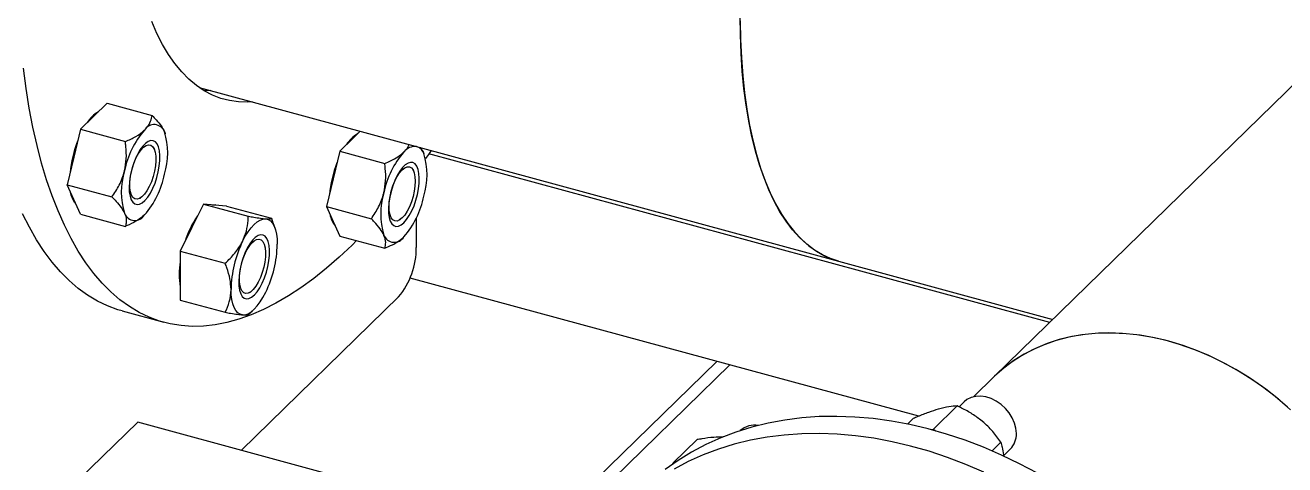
# Model space of a CAD drawing. Header units: inches. Extents: x 0.9 to 37.1, y -8.4 to 11.7.
# Drawn here: x 35.7088 to 35.8826, y 1.5797 to 1.6404 of the extents above; entities that cross this region are included whole.
import ezdxf

# ---------------------------------------------------------------- set-up
doc = ezdxf.new("R2010")
doc.units = ezdxf.units.IN
doc.header["$MEASUREMENT"] = 0

msp = doc.modelspace()

# ---------------------------------------------------------------- linework, layer by layer
at = {"color": 7, "linetype": 'Continuous', "lineweight": 25}
for p, q in [((35.89091938536848, 1.639124683121417), (35.84250996223538, 1.591875602084041)), ((35.73283524597241, 1.631782740881574), (35.82103169272708, 1.607812836474911)), ((35.72012405240148, 1.629605758938445), (35.71828283322722, 1.627808672579184)), ((35.72012405240148, 1.629605758938445), (35.72631958559761, 1.627921945769957)), ((35.71828283322722, 1.627808672579184), (35.71644161405295, 1.626011586219923)), ((35.71644161405295, 1.626011586219923), (35.71552100446583, 1.622184388096227)), ((35.71644161405295, 1.626011586219923), (35.72263714724908, 1.624327773051434)), ((35.7281654130637, 1.625372277652748), (35.72815786715825, 1.625394107166396)), ((35.75504855983644, 1.625745638147072), (35.75406872419035, 1.624789288518241)), ((35.72660949094171, 1.623294894352608), (35.72654974248932, 1.623427197835111)), ((35.75406872419035, 1.624789288518241), (35.75222750501609, 1.62299220215898)), ((35.71552100446583, 1.622184388096227), (35.7146003948787, 1.618357189972531)), ((35.75222750501609, 1.62299220215898), (35.75130689542897, 1.619165004035283)), ((35.75222750501609, 1.62299220215898), (35.75842303821222, 1.62130838899049)), ((35.850175500426, 1.599357402356016), (35.7645110743662, 1.622639157792456)), ((35.76239538190485, 1.620275510291664), (35.76233563345245, 1.620407813774167)), ((35.7146003948787, 1.618357189972531), (35.72079592807482, 1.616673376804042)), ((35.71552100446583, 1.616327078208096), (35.7146003948787, 1.618357189972531)), ((35.75130689542897, 1.619165004035283), (35.75038628584183, 1.615337805911587)), ((35.71644161405295, 1.614296966443661), (35.71552100446583, 1.616327078208096)), ((35.72466547340148, 1.616494093912067), (35.72478397050035, 1.616577954073077)), ((35.7334077304096, 1.61569765903835), (35.73181318783075, 1.612450476878115)), ((35.7334077304096, 1.61569765903835), (35.73960326360572, 1.614013845869861)), ((35.73500227298844, 1.615563121757944), (35.7334077304096, 1.61569765903835)), ((35.73659681556729, 1.615428584477539), (35.73500227298844, 1.615563121757944)), ((35.73510334215539, 1.615554594189578), (35.73505247286575, 1.615568419372504)), ((35.73659681556729, 1.615428584477539), (35.74279234876341, 1.61374477130905)), ((35.75038628584183, 1.615337805911587), (35.75658181903796, 1.613653992743098)), ((35.75038628584183, 1.615337805911587), (35.75130689542897, 1.613307694147152)), ((35.71644161405295, 1.614296966443661), (35.72263714724908, 1.612613153275172)), ((35.74279234876341, 1.61374477130905), (35.74300654570735, 1.613086009881075)), ((35.74329031024608, 1.612355135118765), (35.74303446272407, 1.613095275186448)), ((35.75130689542897, 1.613307694147152), (35.75222750501609, 1.611277582382717)), ((35.76045136436461, 1.613474709851123), (35.76056986146349, 1.613558570012133)), ((35.76277553213492, 1.613743656425064), (35.76277553213492, 1.609717601909273)), ((35.73181318783075, 1.612450476878115), (35.73021864525191, 1.609203294717881)), ((35.75222750501609, 1.611277582382717), (35.75842303821222, 1.609593769214228)), ((35.74173438812409, 1.610277751818625), (35.74167463967169, 1.610410055301128)), ((35.76084842663427, 1.610969312045512), (35.76086023315546, 1.61097940361465)), ((35.73021864525191, 1.609203294717881), (35.73641417844804, 1.607519481549392)), ((35.73021864525191, 1.609203294717881), (35.73021864525191, 1.605821575277241)), ((35.82103169272708, 1.607812836474911), (35.85060406887232, 1.599775698298005)), ((35.73021864525191, 1.605821575277241), (35.73021864525191, 1.602439855836601)), ((35.83210173572353, 1.586411812230255), (35.76192116874571, 1.605485386547178)), ((35.73021864525191, 1.602439855836601), (35.73641417844804, 1.600756042668112)), ((35.73864976421277, 1.581705699783159), (35.76034482698424, 1.602880746141011)), ((35.73979037058386, 1.603476951378084), (35.73990886768273, 1.603560811539094)), ((35.72221006443106, 1.600937563257304), (35.72796799491073, 1.599372681130455)), ((35.73957737216813, 1.600450107035521), (35.7401992393747, 1.600981645141611)), ((35.7801068636664, 1.57043854846985), (35.80423263158855, 1.593986037571474)), ((35.7818957641332, 1.569952363654476), (35.80602153205535, 1.5934998527561)), ((35.84250996223538, 1.591875602084041), (35.83965973784768, 1.58909369570397)), ((35.83411743016165, 1.584643140487222), (35.83738672858931, 1.587834075977595)), ((35.83836100162238, 1.588389768564178), (35.83765912322434, 1.587704713730613)), ((35.72433856047842, 1.585595178306155), (35.7146157398757, 1.576105407331066)), ((35.78698772745097, 1.568568477132281), (35.72433856047842, 1.585595178306155)), ((35.83055977754672, 1.585330207842168), (35.83134320475785, 1.586094856817296)), ((35.83382376619161, 1.584558629195858), (35.83411743016165, 1.584643140487222)), ((35.83411743016165, 1.584643140487222), (35.83441267590389, 1.584397691057046)), ((35.79823972878941, 1.579990800711734), (35.80150902721707, 1.583181736202107)), ((35.84222307925711, 1.581631618241273), (35.84343025242077, 1.582809856256616)), ((35.84379556497605, 1.580957646761872), (35.84472733900591, 1.581867086779874)), ((35.79819585403337, 1.579844027379338), (35.79823972878941, 1.579990800711734)), ((35.79823972878941, 1.579990800711734), (35.79840489330552, 1.579988804620928))]:
    msp.add_line(p, q, dxfattribs=at)
at = {"color": 7, "linetype": 'Continuous', "lineweight": 25, "flags": 128}
for points in [[(35.74017530059862, 1.629787871312518), (35.73954597553921, 1.629754686898823), (35.73826757999971, 1.629790648971531), (35.73702308697786, 1.629967552061731), (35.73581519176842, 1.630285013036723), (35.73464651040345, 1.630742344346726), (35.73351957398654, 1.63133855551396), (35.73243682321103, 1.632072355277799), (35.73140060307399, 1.632942154391355), (35.73041315779751, 1.633946069063433), (35.72947662596815, 1.635081925038401), (35.72859303590533, 1.636347262305147), (35.72776430126837, 1.637739340424913), (35.72699221691195, 1.639255144466474), (35.72627845499886, 1.640891391535812)], [(35.82103169272708, 1.607812836474911), (35.81994090568769, 1.608173485498221), (35.81880437409843, 1.608695081173017), (35.8177103856669, 1.6093535529139), (35.81666130972845, 1.610147474617703), (35.81565941834796, 1.611075126826806), (35.81470688139905, 1.612134500453091), (35.81380576186464, 1.61332330112918), (35.81295801136901, 1.614638954177529), (35.81216546595093, 1.6160786101866), (35.81142984208731, 1.617639151182055), (35.81075273297564, 1.619317197379596), (35.81013560508345, 1.621109114504821), (35.80957979497236, 1.623011021664255), (35.80908650640329, 1.625018799750503), (35.80865680772945, 1.627128100363315), (35.80829162958247, 1.629334355227257), (35.80799176285691, 1.631632786085576), (35.80775785699731, 1.63401841504884), (35.80759041859169, 1.636486075375941), (35.80748981027435, 1.639030422664101), (35.80745624994051, 1.64164594642366)], [(35.80745834781638, 1.640985699954436), (35.80750868263766, 1.638387445066923), (35.8076260245691, 1.635861759197109), (35.80781011947419, 1.633414112418177), (35.80806056864438, 1.631049805788014), (35.80837682966251, 1.628773959868306), (35.80875821757767, 1.626591503634534), (35.80920390638854, 1.624507163800919), (35.8097129308324, 1.622525454583406), (35.81028418847567, 1.620650667922879), (35.81091644210149, 1.618886864189772), (35.81160832238929, 1.617237863390213), (35.81235833088044, 1.615707236892738), (35.81316484322355, 1.614298299693507), (35.81402611269248, 1.613014103236755), (35.81494027396936, 1.611857428806045), (35.8159053471844, 1.61083078150063), (35.81691924220394, 1.609936384809963), (35.81797976315712, 1.609176175798114), (35.81908461319172, 1.608551800908522), (35.82023139944859, 1.608064612398163), (35.82103169272708, 1.607812836474911)], [(35.7545356153619, 1.610650287447551), (35.75392132117008, 1.610043213563576), (35.75215237078083, 1.608378909100608), (35.75038601657022, 1.60684153792717), (35.74862485090662, 1.605433356347461), (35.74687145854351, 1.604156431062135), (35.74512841282597, 1.603012636135135), (35.74339827191395, 1.602003650243242), (35.74168357502783, 1.601130954212391), (35.73998683872173, 1.60039582884435), (35.73831055319017, 1.599799353036971), (35.73665717861332, 1.599342402200752), (35.73502914154637, 1.599025646974059), (35.73342883135822, 1.598849552238867), (35.73185859672475, 1.598814376438485), (35.73032074218181, 1.598920171198247), (35.72881752474302, 1.599166781249757), (35.72735115058727, 1.599553844658756), (35.72592377182082, 1.600080793356317), (35.72453748331886, 1.60074685397256), (35.72319431965094, 1.601551048971682), (35.72189625209494, 1.602492198086625), (35.72064518574402, 1.60356892005128), (35.71944295671057, 1.604779634627685), (35.71829132943146, 1.606122564925244), (35.71719199407855, 1.607595740008557), (35.71614656407806, 1.609196997790042), (35.71515657374269, 1.610923988203092), (35.71422347601975, 1.612774176651128), (35.71334864035885, 1.614744847727465), (35.71253335070194, 1.616833109200544), (35.71177880359903, 1.619035896258687), (35.71108610645204, 1.621349976008125), (35.71045627588956, 1.623771952217718), (35.70989023627477, 1.626298270303392), (35.7093888183489, 1.628925222544981), (35.70895275801188, 1.631648953527817), (35.70858269524237, 1.634465465801086)], [(35.73441737011895, 1.631352753439367), (35.73378804505954, 1.631319569025672), (35.73355779326819, 1.631315649370576)], [(35.7234425558321, 1.616297514102102), (35.72366203964226, 1.615939066006483), (35.7239336699141, 1.615712697408678), (35.72424871622717, 1.615625683981678), (35.72459705273376, 1.615680822408622), (35.72496748361194, 1.615876340495099), (35.72534810290848, 1.616205954128937), (35.72572667720603, 1.616659069256737), (35.72609103881517, 1.617221122385468), (35.72642947685397, 1.617874048665114), (35.72673111364541, 1.618596862507816), (35.72698625433483, 1.619366332081938), (35.72718669849053, 1.620157726002245), (35.72732600367242, 1.620945608216979), (35.72739969249734, 1.621704655543484), (35.72740539654582, 1.622410471576142), (35.72734293248505, 1.623040370806915), (35.72721430796135, 1.623574107756244), (35.72702365707272, 1.623994527679417), (35.72677710749561, 1.62428811793418), (35.72648258353629, 1.624445442288179), (35.72614955143713, 1.624461444207228), (35.72578871512383, 1.624335609376485), (35.7254116721724, 1.624071982230944), (35.72503054105351, 1.623679035963979), (35.72465757163495, 1.623169400191925), (35.72430475146069, 1.622559455027827), (35.72398342046142, 1.621868804611124), (35.72370390647988, 1.621119647014476), (35.72347519332541, 1.62033606077945), (35.72330463202697, 1.619543231012376), (35.72319770456504, 1.618766639914309), (35.72315784767622, 1.618031247762125), (35.72318634239372, 1.617360690664675), (35.72328227287387, 1.61677652087881), (35.7234425558321, 1.616297514102102)], [(35.72660836920715, 1.623297373113274), (35.72675442527188, 1.622847871653665), (35.72683478703695, 1.622293292327434), (35.7268463662448, 1.621654947307076), (35.72678871791296, 1.620957367833735), (35.7266640574345, 1.620227361495364), (35.72647717544169, 1.619492982026155), (35.72623525370471, 1.618782451217265), (35.72594758914025, 1.618123074369209), (35.72562523653618, 1.617540190964475), (35.72528058372232, 1.617056200885422), (35.72492687551301, 1.616689703599364), (35.72457770471637, 1.616454783391469), (35.72424648977029, 1.616360468113583), (35.72394595907942, 1.616410382248942), (35.72368766186967, 1.616602607625315), (35.72348152435794, 1.616929757129291), (35.72333546829321, 1.617379258588899), (35.72325510652814, 1.61793383791513), (35.72324352732029, 1.618572182935488), (35.72330117565213, 1.619269762408829), (35.72342583613059, 1.6199997687472), (35.7236127181234, 1.620734148216409), (35.72385463986038, 1.621444679025299), (35.72414230442484, 1.622104055873355), (35.7244646570289, 1.622686939278089), (35.72480930984277, 1.623170929357142), (35.72516301805209, 1.623537426643201), (35.72551218884873, 1.623772346851095), (35.72584340379479, 1.623866662128982), (35.72614393448566, 1.623816747993623), (35.72640223169542, 1.623624522617249), (35.72660836920715, 1.623297373113274)], [(35.76107036765364, 1.613122720567433), (35.76145013442203, 1.613556161410394), (35.76181769517401, 1.614101224777473), (35.76216123620458, 1.614740391883571), (35.76246971582236, 1.61545311937199), (35.7627332192386, 1.616216499594818), (35.76294327723672, 1.617005996883583), (35.76309313837979, 1.617796236145821), (35.76317798600738, 1.618561818441436), (35.76319509304692, 1.619278137325521), (35.7631439096641, 1.619922169719753), (35.76302608093495, 1.620473215893071), (35.76284539397177, 1.620913564768061), (35.76260765620223, 1.621229063169561), (35.76232050871384, 1.621409570719353), (35.76199318066317, 1.621449285756267), (35.76163619264307, 1.621346931806336), (35.76126101854226, 1.621105798609729), (35.76087971676501, 1.620733636385791), (35.76050454266419, 1.620242406734615), (35.7601475546441, 1.619647898181374), (35.75982022659343, 1.618969218720133), (35.75953307910505, 1.618228181667195), (35.7592953413355, 1.61744860456317), (35.75911465437232, 1.616655543657619), (35.75899682564317, 1.615874488580579), (35.75894564226034, 1.61513054308488), (35.75896274929989, 1.614447618190874), (35.75904759692749, 1.613847663666568), (35.75919745807056, 1.613349962544017), (35.75940751606866, 1.612970511346809), (35.75967101948491, 1.612721505948636), (35.75997949910268, 1.612610949587878), (35.76032304013326, 1.612642395636935), (35.76069060088524, 1.612814833393917), (35.76107036765364, 1.613122720567433)], [(35.76482800839592, 1.623087793576841), (35.7644443704262, 1.622545287589173), (35.76405585021448, 1.622002339562059)], [(35.76083083774568, 1.620409900613628), (35.76118303132214, 1.620689941719768), (35.76152169029697, 1.620831799760291), (35.76183380019569, 1.620830023210257), (35.76210736680991, 1.620684680341485), (35.7623318771281, 1.620401356598915), (35.7624987033446, 1.619990939955082), (35.76260143442149, 1.619469202491445), (35.76263612246109, 1.618856194286138), (35.76260143442149, 1.618175472900712), (35.7624987033446, 1.617453198076257), (35.7623318771281, 1.616717126429218), (35.76210736680991, 1.615995544780199), (35.76183380019569, 1.615316183107303), (35.76152169029697, 1.614705148898629), (35.76118303132214, 1.614185923856146), (35.76083083774568, 1.61377846150705), (35.76047864416922, 1.61349842040091), (35.76013998519439, 1.613356562360386), (35.75982787529568, 1.61335833891042), (35.75955430868144, 1.613503681779192), (35.75932979836327, 1.613787005521763), (35.75916297214676, 1.614197422165596), (35.75906024106988, 1.614719159629232), (35.75902555303027, 1.615332167834539), (35.75906024106988, 1.616012889219965), (35.75916297214676, 1.616735164044421), (35.75932979836327, 1.617471235691459), (35.75955430868144, 1.618192817340479), (35.75982787529568, 1.618872179013375), (35.76013998519439, 1.619483213222048), (35.76047864416922, 1.620002438264532), (35.76083083774568, 1.620409900613628)], [(35.71537360144555, 1.616367139190543), (35.71517086597662, 1.616939046204759), (35.71509121246872, 1.617274847818349)], [(35.71579036819276, 1.615733082144396), (35.71563520049958, 1.615915104035479), (35.71537360144555, 1.616367139190543)], [(35.73459899675326, 1.61559714762132), (35.7346490156214, 1.615602508474073), (35.73505221674036, 1.615568488948524), (35.73505247286575, 1.615568419372504)], [(35.72221006443106, 1.600937563257304), (35.72159322010759, 1.601118726785605), (35.72016584134115, 1.601645675483166), (35.71877955283919, 1.602311736099408), (35.71743638917127, 1.603115931098531), (35.71613832161527, 1.604057080213474), (35.71488725526435, 1.605133802178128), (35.71368502623089, 1.606344516754533), (35.71253339895179, 1.607687447052093), (35.71143406359888, 1.609160622135406), (35.71038863359839, 1.61076187991689), (35.70939864326301, 1.612488870329941), (35.70846554554009, 1.614339058777977)], [(35.73881483129404, 1.610547580211867), (35.73918896381863, 1.611251614585696), (35.73958397789761, 1.611883438608806), (35.73999311473058, 1.612432241596987), (35.74040937387288, 1.612888633378954), (35.74082563301518, 1.613244804964782), (35.74123476984814, 1.613494662159888), (35.74162978392712, 1.613633929838389), (35.74200391645172, 1.613660225091697)], [(35.74200391645172, 1.613660225091697), (35.7423507659107, 1.613573098000734), (35.74266439761366, 1.613374039334184), (35.7429394452352, 1.613066455041021), (35.74317120263427, 1.61265560797378), (35.7433557043775, 1.612148527839689), (35.74348979358892, 1.611553890920431), (35.74357117596495, 1.610881871618561), (35.74359845903057, 1.610143968370652)], [(35.73934594036945, 1.602610371584752), (35.7396919178523, 1.602653668667617), (35.74006095496196, 1.602837667178447), (35.7404411905421, 1.603156453253709), (35.74082040350832, 1.603599780846645), (35.74118640564384, 1.604153401043648), (35.74152743333892, 1.604799520036065), (35.74183252568281, 1.605517371027852), (35.74209187675655, 1.606283881697484), (35.74229715080325, 1.60707441576135), (35.74244175014614, 1.607863564804185), (35.74252102724336, 1.608625964926439), (35.74253243406378, 1.609337111960876), (35.7424756039828, 1.609974149056677), (35.74235236356598, 1.610516601317426), (35.74216667386175, 1.610947033881132), (35.74192450308995, 1.611251612291036), (35.74163363481846, 1.611420547146436), (35.74130341779286, 1.61144840874208), (35.74094446546005, 1.611334301583358), (35.74056831484334, 1.61108189316824), (35.74018705573307, 1.61069929611087), (35.73981294211075, 1.610198807395474), (35.739457998296, 1.609596513141168), (35.73913363247508, 1.608911771580854), (35.73885027003238, 1.608166590871689), (35.73861701846994, 1.607384921734802), (35.73844137468491, 1.606591887659412), (35.73832898401305, 1.605812977413212), (35.73828345878304, 1.605073225812406), (35.73830626221323, 1.604396409082112), (35.7383966613826, 1.603804280668928), (35.73855175078748, 1.60331587206726), (35.73876654572678, 1.602946881131428), (35.73903414251441, 1.602709167533719), (35.73934594036945, 1.602610371584752)], [(35.74107248632263, 1.610848926565172), (35.74136015088709, 1.61075108858448), (35.74160207262407, 1.610512803839077), (35.74178895461688, 1.610143229478097), (35.74191361509534, 1.609656568036972), (35.74197126342718, 1.609071521641963), (35.74195968421933, 1.608410573297931), (35.74187932245426, 1.607699122879073), (35.74173326638953, 1.606964511026002), (35.7415271288778, 1.606234968460253), (35.74126883166804, 1.605538531093499), (35.74096830097717, 1.604901962623175), (35.7406370860311, 1.604349726018605), (35.74028791523446, 1.603903043422805), (35.73993420702514, 1.603579080597429), (35.73958955421128, 1.603390287252176), (35.73926720160722, 1.603343918609426), (35.73897953704275, 1.603441756590118), (35.73873761530578, 1.603680041335522), (35.73855073331297, 1.604049615696502), (35.73842607283451, 1.604536277137627), (35.73836842450267, 1.605121323532636), (35.73838000371052, 1.605782271876668), (35.73846036547559, 1.606493722295525), (35.73860642154032, 1.607228334148597), (35.73881255905204, 1.607957876714345), (35.7390708562618, 1.6086543140811), (35.73937138695267, 1.609290882551424), (35.73970260189874, 1.609843119155993), (35.74005177269538, 1.610289801751793), (35.7404054809047, 1.610613764577169), (35.74075013371856, 1.610802557922423), (35.74107248632263, 1.610848926565172)], [(35.73881483129404, 1.600402421889948), (35.73846798183505, 1.600489548980911), (35.73815435013209, 1.600688607647461), (35.73787930251055, 1.600996191940624), (35.73764754511149, 1.601407039007865), (35.73746304336825, 1.601914119141956), (35.73732895415683, 1.602508756061213), (35.73724757178081, 1.603180775363084), (35.73722028871519, 1.603918678610993)], [(35.73881483129404, 1.600402421889948), (35.73918896381863, 1.600428717143255), (35.73958397789761, 1.600567984821758), (35.73999311473058, 1.600817842016864), (35.74040937387288, 1.601174013602691), (35.74082563301518, 1.601630405384658), (35.74123476984814, 1.602179208372839), (35.74162978392712, 1.602811032395949), (35.74200391645172, 1.603515066769778)], [(35.88299630649082, 1.587681355835123), (35.88129546326162, 1.589119212021449), (35.87953302869553, 1.59046505840187), (35.8777163950556, 1.591713250028953), (35.87585318193466, 1.592858551553235), (35.87395120429603, 1.593896159182104), (35.87201843969493, 1.59482172082857), (35.87006299481777, 1.595631354365433), (35.86809307147993, 1.59632166390827), (35.86611693222449, 1.59688975405896), (35.86414286566625, 1.597333242049987), (35.86217915172637, 1.597650267738591), (35.86023402690357, 1.597839501408862), (35.85831564972734, 1.597900149349022), (35.85643206653822, 1.597831957180534), (35.85459117773872, 1.597635210925051), (35.8528007046562, 1.597310735804743), (35.85106815715702, 1.596859892781027), (35.84940080214747, 1.596284572846224), (35.84780563309393, 1.595587189092078), (35.84628934068976, 1.594770666588413), (35.84485828479225, 1.593838430114369), (35.84351846774717, 1.592794389793695), (35.84250996223538, 1.591875602084041)], [(35.86661109661591, 1.596759328759282), (35.86463573470685, 1.597234162243962), (35.86266865815212, 1.597582949001359), (35.86071811755441, 1.597804226098603), (35.85879229415884, 1.597897065422645), (35.856899265538, 1.597861077573099), (35.85504697171179, 1.597696413495511), (35.85324318184426, 1.597403763848247), (35.85149546165695, 1.596984356105633), (35.84981114169572, 1.596439949409493), (35.84819728658382, 1.595772827190708), (35.84666066539044, 1.594985787591703), (35.8452077232389, 1.594082131730072), (35.84384455427349, 1.593065649852543), (35.8425768760986, 1.591940605437361), (35.84250996223538, 1.591875602084041)], [(35.88341105153609, 1.587308213873861), (35.88172673157486, 1.588768144719704), (35.87997901138755, 1.59013753825791), (35.87817522152002, 1.591410650776083), (35.87632292769381, 1.592582142397883), (35.87442989907297, 1.593647099480326), (35.8725040756774, 1.594601055223309), (35.87055353507969, 1.595440008404924), (35.86858645852497, 1.59616044016397), (35.86661109661591, 1.596759328759282)], [(35.84557472164992, 1.584033010183232), (35.84550994903178, 1.584748121753841), (35.8453177130226, 1.585475456669577), (35.8450041922459, 1.586191637787795), (35.84457946351738, 1.586873646458081), (35.84405717796787, 1.587499562360612), (35.84345412228466, 1.588049268043275), (35.84278967917361, 1.588505095513131), (35.842085204383, 1.588852394100243), (35.84136334031225, 1.589080001342261), (35.84064728826655, 1.589180601755153), (35.83996006274783, 1.589150961958873), (35.83932375174969, 1.588992034600862), (35.83875880683117, 1.588708927737171), (35.83836100162238, 1.588389768564178)], [(35.84848151326511, 1.578538478819209), (35.84602300169053, 1.579850459832792), (35.84353421912348, 1.581050134563983), (35.84102145244474, 1.582134472530292), (35.83849104912102, 1.583100734599909), (35.83594940117073, 1.583946479910987), (35.83340292901716, 1.584669572037469), (35.83085806526999, 1.585268184385888), (35.82832123847589, 1.5857408048095), (35.82579885687952, 1.586086239428097), (35.82329729223571, 1.586303615643852), (35.82082286371384, 1.586392384345579), (35.81838182193513, 1.586352321295833), (35.81598033318294, 1.586183527697356), (35.8136244638263, 1.585886429937426), (35.81132016499565, 1.585461778510768), (35.80907325754983, 1.584910646123742), (35.80688941737205, 1.584234424984589), (35.80477416103214, 1.583434823286594), (35.80273283185117, 1.582513860893042), (35.80077058640384, 1.581473864234868), (35.79889238149242, 1.580317460433889), (35.79710296162555, 1.579047570666469)], [(35.8411035139728, 1.578677691820211), (35.83859074729406, 1.57976202978652), (35.83606034397035, 1.580728291856137), (35.83351869602005, 1.581574037167215), (35.83097222386648, 1.582297129293697), (35.82842736011931, 1.582895741642116), (35.82589053332521, 1.583368362065728), (35.82336815172884, 1.583713796684324), (35.82086658708504, 1.583931172900079), (35.81839215856317, 1.584019941601807), (35.81595111678445, 1.583979878552061), (35.81354962803226, 1.583811084953584), (35.81119375867562, 1.583513987193653), (35.80888945984497, 1.583089335766996), (35.80664255239915, 1.58253820337997), (35.80445871222138, 1.581861982240817), (35.80234345588146, 1.581062380542822), (35.80030212670049, 1.58014141814927), (35.79833988125316, 1.579101421491096)]]:
    msp.add_lwpolyline(points, dxfattribs=at)
at = {"color": 7, "linetype": 'Continuous', "lineweight": 25}
for centre, radius, start, end in [((35.72116140243173, 1.62457097021033), 0.00446608891260604, 120.0002920080479, 148.2152563415232), ((35.72660932575606, 1.625124774290161), 0.00153791696176706, 20.87379349704445, 149.4805509204663), ((35.73454881282532, 1.617866238233863), 0.01226629895739318, 139.0487430266204, 168.6441720809527), ((35.71847758346793, 1.622744095563697), 0.01000687064909013, 342.9824618188047, 17.01753818119616), ((35.75701833390168, 1.621478297933845), 0.004565146538214992, 120.3125332455101, 147.9030151040698), ((35.73126767433215, 1.618425262108442), 0.01634394883284636, 158.5822493425318, 174.3673474892502), ((35.76261108999307, 1.621703673993151), 0.00194233026564405, 84.04231997545534, 142.4887660700282), ((35.76233605849878, 1.622132772216031), 0.001584123422458956, 19.18578677901802, 68.69185606376999), ((35.77033470378846, 1.614846854172917), 0.01226629895739607, 139.0487430266191, 168.6441720809442), ((35.75426347443108, 1.619724711502753), 0.01000687064907997, 342.9824618187874, 17.01753818121459), ((35.73209136991305, 1.617352836485914), 0.01000687064907651, 162.9824618187806, 197.0175381812195), ((35.71602014055567, 1.622230693815752), 0.01226629895740026, 319.048743026626, 348.6441720809416), ((35.76720112467071, 1.61537038352349), 0.0164942926916352, 158.6546413395967, 174.294955492185), ((35.76787726087619, 1.61433345242497), 0.01000687064907891, 162.9824618187835, 197.0175381812154), ((35.75180603151881, 1.619211309754808), 0.01226629895739973, 319.0487430266272, 348.6441720809437), ((35.72395962762494, 1.61497215775945), 0.001537916961766835, 200.8737934970241, 329.4805509204814), ((35.74286845078248, 1.606851923915863), 0.01254551929257856, 144.8475803231764, 162.8453347843916), ((35.75385569863592, 1.614676780587568), 0.003008244880497972, 188.0509729612114, 220.7354527769883), ((35.75974551858808, 1.611952773698506), 0.0015379169617667, 200.8737934970221, 329.4805509204735), ((35.75306988940898, 1.603612381723321), 0.01585256004360853, 154.0567120876595, 178.8928847441238), ((35.72774885833675, 1.610450265258328), 0.01585256004362879, 334.0567120876771, 358.8928847441099), ((35.75224030354922, 1.609612666570535), 0.01053575117294761, 320.2857092352115, 0.5706713590383107), ((35.7409532011891, 1.60600550612633), 0.01087790926440905, 170.6879156484426, 189.3120843515582), ((35.8094839366153, 1.582127921983912), 0.003056400319338311, 80.94550565398963, 131.1523742116706), ((35.84261744182312, 1.583941274174338), 0.002958702328614267, 315.4889887968657, 1.776768348934069)]:
    msp.add_arc(centre, radius, start, end, dxfattribs=at)
for points, knots in [([(35.7252844766905, 1.625905775912937), (35.72551140877501, 1.626165498328349), (35.72597347348231, 1.626694328626263), (35.726222285867, 1.627388086158106), (35.72629761462834, 1.627801396483218), (35.72631958559761, 1.627921945769957)], [0, 0, 0, 0, 0.4060446745436644, 0.8267623950146954, 1, 1, 1, 1]), ([(35.72631958559761, 1.627921945769957), (35.72651729458293, 1.627717514654255), (35.72698505536082, 1.627233849951041), (35.72761904795734, 1.62646739337572), (35.72790268752592, 1.625939861002109), (35.72804630545189, 1.625672750507763)], [0, 0, 0, 0, 0.2654708005954909, 0.6280788300799409, 0.9999999999999999, 0.9999999999999999, 0.9999999999999999, 0.9999999999999999]), ([(35.72263714724908, 1.624327773051434), (35.72313501333985, 1.62454958066056), (35.72414888042657, 1.625001275280157), (35.72494746733811, 1.625578742367017), (35.72527558823131, 1.625897150560829), (35.7252844766905, 1.625905775912937)], [0, 0, 0, 0, 0.4841952181635592, 0.9860273763411892, 1, 1, 1, 1]), ([(35.72804630545189, 1.625672750507763), (35.72806811056162, 1.625626154892412), (35.72811220518786, 1.62553192852671), (35.72812974621494, 1.625445866631638), (35.728138613078, 1.625402362962486)], [0, 0, 0, 0, 0.4945071902418411, 1, 1, 1, 1]), ([(35.72252264792911, 1.620281491429979), (35.72262079522587, 1.620825207751541), (35.72282063652221, 1.621932288416317), (35.72276436244461, 1.623298817147738), (35.7226658733425, 1.624095427510543), (35.72263714724908, 1.624327773051434)], [0, 0, 0, 0, 0.4060446745436587, 0.8267623950146854, 1, 1, 1, 1]), ([(35.76107036765364, 1.622886391851993), (35.76111130387851, 1.62292763497067), (35.76138000487693, 1.623198350387166), (35.76165578077932, 1.623540009636991), (35.76176983043649, 1.623853304519377), (35.7617915730738, 1.623913031634454)], [0, 0, 0, 0, 0.126992980194895, 0.8335683291801015, 0.9999999999999999, 0.9999999999999999, 0.9999999999999999, 0.9999999999999999]), ([(35.76329158940207, 1.623505359337894), (35.7634942779958, 1.623224750021491), (35.76370455676588, 1.622933632594308), (35.76382774967095, 1.622663130433468), (35.76383219641502, 1.622653366446819)], [0, 0, 0, 0, 0.9639042194011452, 1, 1, 1, 1]), ([(35.75842303821222, 1.62130838899049), (35.75869869163557, 1.621427991874803), (35.75935086158893, 1.621710960997904), (35.76029216249955, 1.622222059881002), (35.76080878251672, 1.62266308393804), (35.76107036765364, 1.622886391851993)], [0, 0, 0, 0, 0.2654708005954905, 0.6280788300799419, 1, 1, 1, 1]), ([(35.72079592807482, 1.616673376804042), (35.72115069659253, 1.617210740616996), (35.72187315616586, 1.61830504186317), (35.72235338275465, 1.619584551428832), (35.72251818364174, 1.620263109973451), (35.72252264792911, 1.620281491429979)], [0, 0, 0, 0, 0.4841952181635617, 0.9860273763411919, 1, 1, 1, 1]), ([(35.75830853889224, 1.617262107369036), (35.75840668618901, 1.617805823690597), (35.75860652748535, 1.618912904355374), (35.75855025340774, 1.620279433086794), (35.75845176430564, 1.621076043449599), (35.75842303821222, 1.62130838899049)], [0, 0, 0, 0, 0.4060446745436648, 0.8267623950146955, 1, 1, 1, 1]), ([(35.72079592807482, 1.616673376804042), (35.72099363706015, 1.61646894568834), (35.72146139783804, 1.615985280985127), (35.72209539043456, 1.615218824409805), (35.72237903000314, 1.614691292036194), (35.72252264792911, 1.614424181541848)], [0, 0, 0, 0, 0.2654708005954909, 0.6280788300799423, 0.9999999999999999, 0.9999999999999999, 0.9999999999999999, 0.9999999999999999]), ([(35.75658181903796, 1.613653992743098), (35.75693658755567, 1.614191356556052), (35.757659047129, 1.615285657802226), (35.75813927371778, 1.61656516736789), (35.75830407460487, 1.617243725912507), (35.75830853889224, 1.617262107369036)], [0, 0, 0, 0, 0.4841952181635609, 0.9860273763411905, 1, 1, 1, 1]), ([(35.72252264792911, 1.614424181541848), (35.72254279431159, 1.614378108404814), (35.72267503300977, 1.614075689264803), (35.72280020706189, 1.613544212799948), (35.7227623953936, 1.613004391970471), (35.72266815779078, 1.61271002116827), (35.72263714724908, 1.612613153275172)], [0, 0, 0, 0, 0.06625438873007974, 0.4348867160202358, 0.8140395284738154, 0.9999999999999999, 0.9999999999999999, 0.9999999999999999, 0.9999999999999999]), ([(35.7252844766905, 1.614191156136674), (35.72499626962401, 1.613948086948398), (35.72440944068749, 1.613453164894613), (35.72343790722299, 1.612955827466223), (35.72281796453056, 1.612690531537917), (35.72263714724908, 1.612613153275172)], [0, 0, 0, 0, 0.4060446745436617, 0.8267623950146954, 1, 1, 1, 1]), ([(35.73881483129404, 1.610547580211867), (35.73900725559866, 1.611010157651335), (35.73939905775477, 1.611952028474203), (35.73956612246826, 1.61312634215503), (35.73959487687346, 1.61381344123646), (35.73960326360572, 1.614013845869861)], [0, 0, 0, 0, 0.4060446745436624, 0.8267623950146953, 1, 1, 1, 1]), ([(35.73960326360572, 1.614013845869861), (35.73985803187985, 1.613969905683171), (35.74046078954356, 1.613865947353337), (35.74131974743959, 1.613732251730191), (35.74177394053372, 1.613684436057138), (35.74200391645172, 1.613660225091697)], [0, 0, 0, 0, 0.2654708005954902, 0.6280788300799419, 1, 1, 1, 1]), ([(35.74200391645172, 1.613660225091697), (35.74203943450335, 1.613657387920542), (35.74227257119259, 1.613638765032764), (35.74258609893278, 1.613637071869021), (35.74275657235365, 1.613683095485922), (35.74278349078111, 1.613729500817881), (35.74279234876341, 1.61374477130905)], [0, 0, 0, 0, 0.06625438873007874, 0.4348867160202361, 0.8140395284738171, 1, 1, 1, 1]), ([(35.75830853889224, 1.611404797480905), (35.75814911661351, 1.611697118000622), (35.75782451108794, 1.612292322489548), (35.75715806408574, 1.613063303740852), (35.75671193925675, 1.613520610976948), (35.75658181903796, 1.613653992743098)], [0, 0, 0, 0, 0.4060446745436568, 0.8267623950146838, 1, 1, 1, 1]), ([(35.75842303821222, 1.609593769214228), (35.75849161158382, 1.60985179779086), (35.75863125613037, 1.610377253703873), (35.75847476207364, 1.611035304399941), (35.75831292294852, 1.61139505227903), (35.75830853889224, 1.611404797480905)], [0, 0, 0, 0, 0.4841952181635613, 0.9860273763411889, 1, 1, 1, 1]), ([(35.75842303821222, 1.609593769214228), (35.75869869163557, 1.609713372098541), (35.75935086158893, 1.609996341221642), (35.76029216249955, 1.610507440104739), (35.76080878251672, 1.610948464161778), (35.76107036765364, 1.61117177207573)], [0, 0, 0, 0, 0.2654708005954909, 0.6280788300799419, 1, 1, 1, 1]), ([(35.73641417844804, 1.607519481549392), (35.73687370165966, 1.60796668892919), (35.73780948633851, 1.608877393336918), (35.73852276885866, 1.609956324859604), (35.73880712828811, 1.610531986137002), (35.73881483129404, 1.610547580211867)], [0, 0, 0, 0, 0.4841952181635606, 0.9860273763411895, 1, 1, 1, 1]), ([(35.73722028871519, 1.603918678610993), (35.7371896512242, 1.604400076574756), (35.73712726910959, 1.605380268554673), (35.73676590856968, 1.606599167370718), (35.73649360160414, 1.607311668080548), (35.73641417844804, 1.607519481549392)], [0, 0, 0, 0, 0.4060446745436576, 0.8267623950146842, 1, 1, 1, 1]), ([(35.73641417844804, 1.600756042668112), (35.73662584939269, 1.60122416223325), (35.73705690145263, 1.602177452743588), (35.73721876771866, 1.603302909234743), (35.73722024859964, 1.603902437990564), (35.73722028871519, 1.603918678610993)], [0, 0, 0, 0, 0.4841952181635592, 0.986027376341192, 1, 1, 1, 1]), ([(35.73641417844804, 1.600756042668112), (35.73666894672215, 1.600712102481423), (35.73727170438588, 1.600608144151589), (35.7381306622819, 1.600474448528443), (35.73858485537603, 1.60042663285539), (35.73881483129404, 1.600402421889948)], [0, 0, 0, 0, 0.2654708005954898, 0.628078830079941, 0.9999999999999999, 0.9999999999999999, 0.9999999999999999, 0.9999999999999999]), ([(35.73881483129404, 1.600402421889948), (35.73885036829979, 1.600399580107573), (35.73908362940181, 1.600380926952238), (35.73939280420169, 1.600380292786258), (35.73954776338678, 1.600415168266282), (35.73957185035722, 1.600447339952864), (35.73957343560708, 1.600449457286873)], [0, 0, 0, 0, 0.07880382678400914, 0.517259884164726, 0.9682291426539724, 1, 1, 1, 1]), ([(35.83479034007495, 1.587379643877606), (35.83435145647511, 1.587242214045934), (35.83345782954467, 1.586962388145231), (35.83226574428228, 1.586488088451493), (35.83155152072555, 1.586183651309281), (35.83134320475785, 1.586094856817296)], [0, 0, 0, 0, 0.4060446745436774, 0.8267623950147022, 1, 1, 1, 1]), ([(35.83738672858931, 1.587834075977595), (35.83702872829261, 1.58780792433172), (35.83629968744287, 1.58775466845929), (35.83534013239284, 1.587537311978396), (35.83480484058227, 1.587383802297751), (35.83479034007495, 1.587379643877606)], [0, 0, 0, 0, 0.4841952181635658, 0.9860273763412023, 1, 1, 1, 1]), ([(35.84083386390641, 1.585737143597266), (35.84039498030657, 1.586072785115788), (35.83950135337613, 1.586756197072938), (35.83830926811375, 1.587402586143519), (35.83759504455701, 1.587736642512733), (35.83738672858931, 1.587834075977595)], [0, 0, 0, 0, 0.4060446745436532, 0.826762395014687, 1, 1, 1, 1]), ([(35.84343025242077, 1.582809856256616), (35.84307225212407, 1.583309351803075), (35.84234321127434, 1.584326537154548), (35.8413836562243, 1.585278628947538), (35.84084836441374, 1.585725050494434), (35.84083386390641, 1.585737143597266)], [0, 0, 0, 0, 0.4841952181635577, 0.9860273763411873, 1, 1, 1, 1]), ([(35.80514139934755, 1.583549609740829), (35.8047070797176, 1.583540167007993), (35.80376709665568, 1.58351973042555), (35.80251644827941, 1.583352779879037), (35.80173651003805, 1.58322035907748), (35.80150902721707, 1.583181736202107)], [0, 0, 0, 0, 0.3782618007937651, 0.8186590271320188, 1, 1, 1, 1]), ([(35.84343025242077, 1.582809856256616), (35.84349222235965, 1.582583696164616), (35.84363883737953, 1.582048622756635), (35.84377176414353, 1.581435312193058), (35.84379365899567, 1.580995898404523), (35.84379556497605, 1.580957646761872)], [0, 0, 0, 0, 0.4006173618950692, 0.9478228242215367, 1, 1, 1, 1])]:
    msp.add_open_spline(points, degree=3, knots=knots, dxfattribs=at)

doc.saveas('drawing.dxf')
